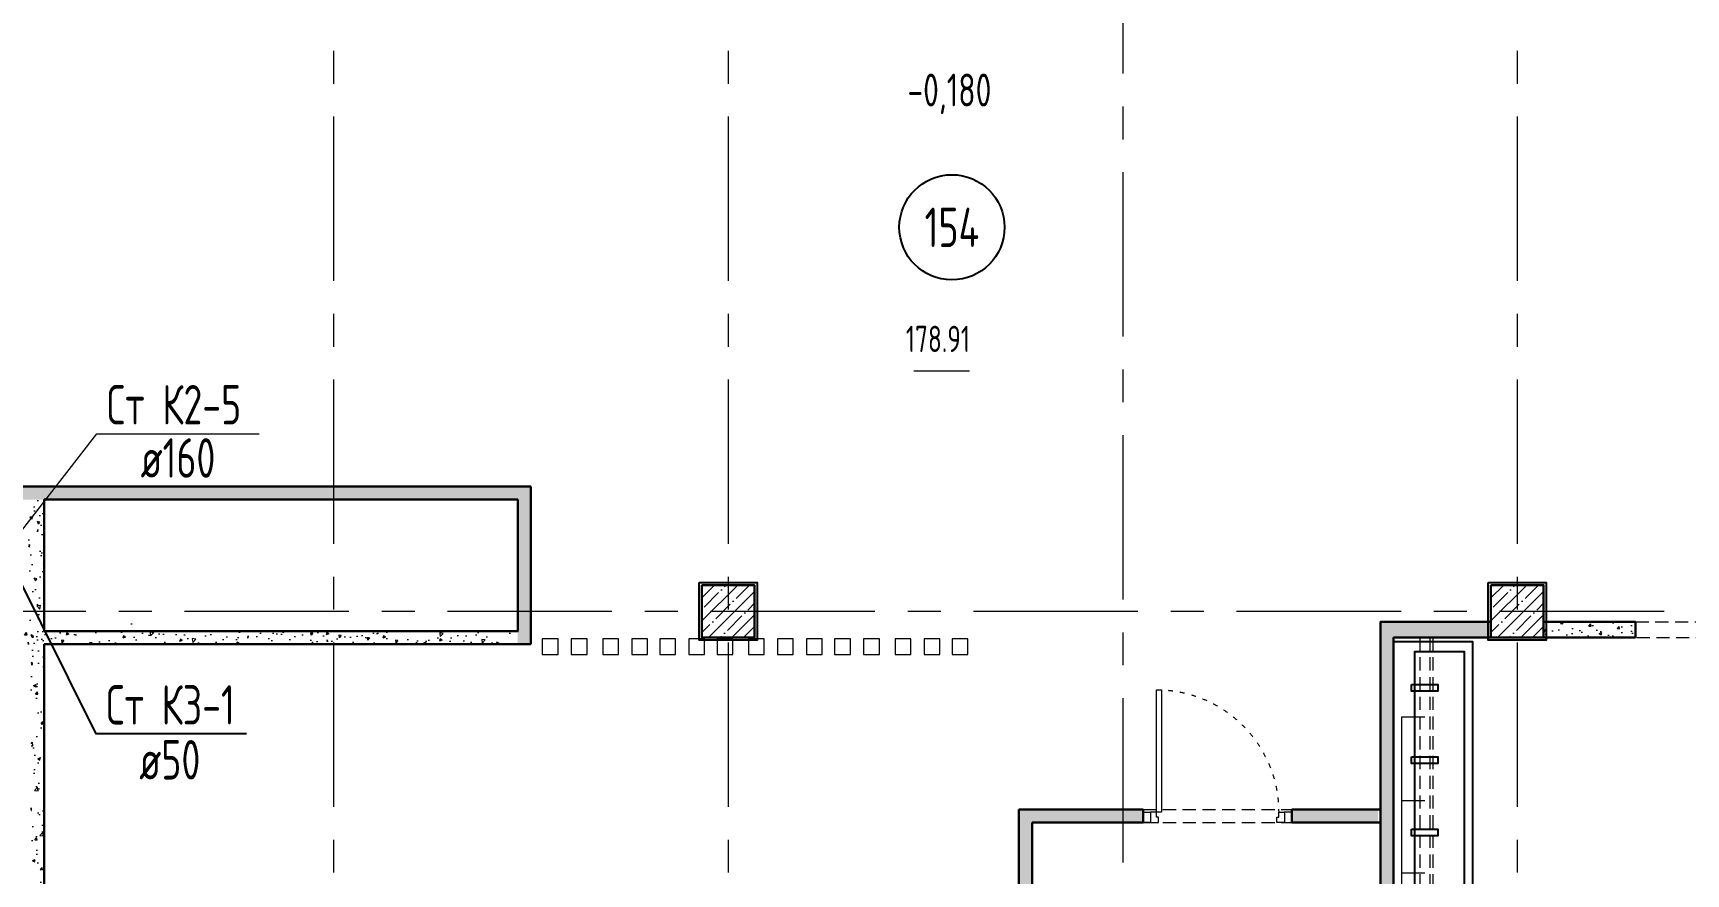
# Model space of a CAD drawing. Header units: millimetres. Extents: x -8689834 to 9419935, y -117443 to 166298.
# Drawn here: x -211520 to -198951, y 116603 to 122998 of the extents above; entities that cross this region are included whole.
import ezdxf
from ezdxf import colors
from ezdxf.entities.mleader import LeaderData, LeaderLine
from ezdxf.enums import TextEntityAlignment as Align
from ezdxf.math import Vec2, Vec3

# ---------------------------------------------------------------- set-up
doc = ezdxf.new("R2010")
doc.units = ezdxf.units.MM
doc.header["$MEASUREMENT"] = 0
for name, pattern in [('ACAD_ISO03W100', [30, 12, -18]), ('ADSK_Штриховая_ш2 п1', [3, 2, -1]), ('CENTER', [2, 1.25, -0.25, 0.25, -0.25])]:
    doc.linetypes.add(name, pattern=pattern)
doc.layers.get('0').update_dxf_attribs({"color": 250, "lineweight": 9})
for name, color, linetype, lineweight in [('АР_Двери', 175, 'Continuous', 18), ('АР_Колонны', 250, 'Continuous', 30), ('АР_Колонны Штрих', 250, 'Continuous', 5), ('АР_Маркер экспликации', 239, 'Continuous', 13), ('АР_Номер помещения', 1, 'Continuous', 25), ('АР_Оси', 195, 'Continuous', 9), ('АР_Отметки', 250, 'Continuous', 15), ('АР_Перегородки газоблок', 165, 'Continuous', 30), ('АР_Перегородки газоблок_Штрих', 165, 'Continuous', 5), ('АР_Подоконники', 163, 'Continuous', 9), ('АР_Помещения_площадь', 19, 'Continuous', 9), ('АР_Сущ Несущая стена', 216, 'Continuous', 30), ('АР_тонкая линия', 250, 'Continuous', 0), ('ВК_канализация', 32, 'Continuous', 15), ('ТХ_пищеблок', 30, 'Continuous', 20), ('Эвакуация', 7, 'Continuous', 9)]:
    doc.layers.add(name, color=color, linetype=linetype, lineweight=lineweight)
doc.layers.add('АР_Кровля дорожки', color=245, linetype='Continuous')
doc.layers.add('ТХ_сантехника', color=253, linetype='Continuous')
doc.styles.add('ISOCPEUR', font='isocpeur.ttf', dxfattribs={"width": 0.7})
doc.styles.get("Standard").update_dxf_attribs({"font": 'isocpeur.ttf', "width": 0.7})
pattern_1 = [(50, (0, 0), (215.17805, -18.82564), [22.5, -247.5]), (355, (0, 0), (-41.6254, 225.65764), [18, -198]), (100.45144, (17.93, -1.57), (173.55265, 206.832), [19.12206, -210.34263]), (46.1842, (0, 60), (320.1724, -49.65578), [33.75, -371.25]), (96.63564, (26.68, 55.86), (280.3986, 292.2356), [28.6831, -315.51413]), (351.18416, (0, 60), (280.3986, 292.2356), [27, -297]), (21, (30, 45), (179.07212, -120.78567), [22.5, -247.5]), (326, (30, 45), (72.9946, 217.54501), [18, -198]), (71.45144, (44.92, 34.93), (252.06671, 96.75935), [19.12206, -210.34263]), (37.5, (0, 0), (3.647957, 99.868156), [0, -195.6, 0, -201, 0, -198.75]), (7.5, (0, 0), (78.92086, 118.323514), [0, -114.6, 0, -191.1, 0, -75.75]), (327.5, (-66.9, 0), (160.14673, -6.766462), [0, -75, 0, -234, 0, -310.5]), (317.5, (-96.9, 0), (174.95585, 30.031495), [0, -97.5, 0, -155.4, 0, -220.5])]

# ---------------------------------------------------------------- blocks, each defined once
blk = doc.blocks.new('*U47')
at = {"layer": 'АР_Номер помещения', "color": 7}
blk.add_circle((-1643, -5356), 400, dxfattribs=at)
at = {"layer": 'АР_Помещения_площадь', "color": 7}
blk.add_line((-1510, -6451), (-1932, -6451), dxfattribs=at)
at = {"color": 7, "style": 'ISOCPEUR', "width": 0.7, "flags": 1}
blk.add_attdef('КАТЕГОРИЯ', (-499, -2092), '', height=250, dxfattribs=at)
at = {"layer": 'АР_Номер помещения', "color": 7, "style": 'ISOCPEUR', "width": 0.7}
blk.add_attdef('НОМЕР_ПОМЕЩЕНИЯ', text='', height=300, dxfattribs=at).set_placement((-1643, -5356), align=Align.MIDDLE_CENTER)
at = {"layer": 'АР_Помещения_площадь', "color": 7, "lineweight": 30, "width": 0.7, "flags": 104}
blk.add_attdef('ИМЯ_ПОМЕЩЕНИЯ', text='', height=100, dxfattribs=at).set_placement((158, 1217), align=Align.MIDDLE_CENTER)
at = {"layer": 'АР_Помещения_площадь', "color": 7, "style": 'ISOCPEUR', "width": 0.7}
blk.add_attdef('ПЛОЩАДЬ_ПОМЕЩЕНИЯ', text='', height=200, dxfattribs=at).set_placement((-1505, -6205), align=Align.MIDDLE_RIGHT)
blk = doc.blocks.new('раковина столовая 2')
for points in [[(970112, -22806), (970112, -17236), (969512, -17236), (969512, -22806)], [(969572, -22746), (969572, -17314), (969952, -17314), (969952, -22746)], [(969975, -17564), (969775, -17564), (969775, -17614), (969975, -17614)], [(969975, -18114), (969775, -18114), (969775, -18164), (969975, -18164)], [(969975, -18664), (969775, -18664), (969775, -18714), (969975, -18714)], [(969975, -19214), (969775, -19214), (969775, -19264), (969975, -19264)], [(969975, -19764), (969775, -19764), (969775, -19814), (969975, -19814)], [(969975, -20314), (969775, -20314), (969775, -20364), (969975, -20364)], [(969975, -20864), (969775, -20864), (969775, -20914), (969975, -20914)], [(969975, -21414), (969775, -21414), (969775, -21464), (969975, -21464)], [(969975, -21964), (969775, -21964), (969775, -22014), (969975, -22014)], [(969975, -22514), (969775, -22514), (969775, -22564), (969975, -22564)]]:
    blk.add_lwpolyline(points, close=True)
blk = doc.blocks.new('*U405')
blk.add_lwpolyline([(-100, 80), (-100, 1010), (-140, 1010), (-140, 80)], close=True)
for points in [[(-1130, 0), (-1130, 80), (-1075, 80), (-1075, 0), (-1130, 0)], [(-1075, 80), (-1075, 0), (-1015, 0), (-1015, 40), (-1030, 40), (-1030, 80), (-1075, 80)], [(-55, 80), (-55, 0), (-115, 0), (-115, 40), (-100, 40), (-100, 80), (-55, 80)], [(0, 0), (0, 80), (-55, 80), (-55, 0), (0, 0)]]:
    blk.add_lwpolyline(points)
at = {"linetype": 'ACAD_ISO03W100', "ltscale": 3}
blk.add_arc((-100, 80), 930, 90, 180, dxfattribs=at)
blk = doc.blocks.new('_DotSmall')
at = {"color": 0, "linetype": 'ByBlock', "const_width": 0.5}
blk.add_lwpolyline([(-0.0625, 0, 1), (0.0625, 0, 1)], format="xyb", close=True, dxfattribs=at)
blk = doc.blocks.new('Подложка')
at = {"layer": 'АР_Колонны Штрих', "ltscale": 100}
h = blk.add_hatch(dxfattribs=at)
h.set_pattern_fill('ANSI35', scale=500)
h.set_pattern_definition([(45, (-1163486.01, 158672.16), (-88.388348, 88.388348), []), (45, (-1163397.63, 158672.16), (-88.388348, 88.388348), [156.25, -31.25, 0, -31.25])])
h.paths.add_polyline_path([(-206033.92, 118800.68), (-206433.92, 118800.68), (-206433.92, 118400.68), (-206033.92, 118400.68)])
h = blk.add_hatch(dxfattribs=at)
h.set_pattern_fill('ANSI35', scale=500)
h.set_pattern_definition([(45, (-1157486.01, 158672.16), (-88.388348, 88.388348), []), (45, (-1157397.63, 158672.16), (-88.388348, 88.388348), [156.25, -31.25, 0, -31.25])])
h.paths.add_polyline_path([(-200033.92, 118800.68), (-200433.92, 118800.68), (-200433.92, 118400.68), (-200033.92, 118400.68)])
at = {"layer": 'АР_Перегородки газоблок_Штрих', "ltscale": 100}
h = blk.add_hatch(dxfattribs=at)
h.set_pattern_fill('AR-CONC', scale=30)
h.set_pattern_definition([(50, (2627.93, 6749.96), (215.17805, -18.82564), [22.5, -247.5]), (355, (2627.93, 6749.96), (-41.6254, 225.65764), [18, -198]), (100.45144, (2645.86, 6748.4), (173.55265, 206.832), [19.12206, -210.34263]), (46.1842, (2627.93, 6809.96), (320.1724, -49.65578), [33.75, -371.25]), (96.63564, (2654.6, 6805.82), (280.3986, 292.2356), [28.6831, -315.51413]), (351.18416, (2627.93, 6809.96), (280.3986, 292.2356), [27, -297]), (21, (2657.93, 6794.96), (179.07212, -120.78567), [22.5, -247.5]), (326, (2657.93, 6794.96), (72.9946, 217.54501), [18, -198]), (71.45144, (2672.85, 6784.9), (252.06671, 96.75935), [19.12206, -210.34263]), (37.5, (2627.93, 6749.96), (3.647957, 99.868156), [0, -195.6, 0, -201, 0, -198.75]), (7.5, (2627.93, 6749.96), (78.92086, 118.323514), [0, -114.6, 0, -191.1, 0, -75.75]), (327.5, (2561.03, 6749.96), (160.14673, -6.766462), [0, -75, 0, -234, 0, -310.5]), (317.5, (2531.03, 6749.96), (174.95585, 30.031495), [0, -97.5, 0, -155.4, 0, -220.5])])
h.paths.add_polyline_path([(-207733.92, 119550.64), (-214372.03, 119550.64), (-214372.03, 119450.64), (-207833.92, 119450.64), (-207833.92, 118350.68), (-207733.92, 118350.68)])
h = blk.add_hatch(dxfattribs=at)
h.set_pattern_fill('AR-CONC', scale=30, angle=90)
h.set_pattern_definition([(140, (-98754.67, 329792.49), (18.82564, 215.17805), [22.5, -247.5]), (85, (-98754.67, 329792.49), (-225.65764, -41.6254), [18, -198]), (190.45144, (-98753.1, 329810.42), (-206.832, 173.55265), [19.12206, -210.34263]), (136.1842, (-98814.67, 329792.5), (49.65578, 320.1724), [33.75, -371.25]), (186.63564, (-98810.53, 329819.17), (-292.2356, 280.3986), [28.6831, -315.51413]), (81.18416, (-98814.67, 329792.5), (-292.2356, 280.3986), [27, -297]), (111, (-98799.67, 329822.49), (120.78567, 179.07212), [22.5, -247.5]), (56, (-98799.67, 329822.49), (-217.54501, 72.9946), [18, -198]), (161.45144, (-98789.6, 329837.4), (-96.75935, 252.06671), [19.12206, -210.34263]), (127.5, (-98754.67, 329792.49), (-99.868156, 3.647957), [0, -195.6, 0, -201, 0, -198.75]), (97.5, (-98754.67, 329792.49), (-118.323514, 78.92086), [0, -114.6, 0, -191.1, 0, -75.75]), (57.5, (-98754.67, 329725.59), (6.766462, 160.14673), [0, -75, 0, -234, 0, -310.5]), (47.5, (-98754.67, 329695.59), (-30.031495, 174.95585), [0, -97.5, 0, -155.4, 0, -220.5])])
h.paths.add_polyline_path([(-211555.35, 119450.64), (-211555.35, 118345.89), (-211435.35, 118345.89), (-211435.35, 119330.64), (-211435.35, 119450.64)])
h = blk.add_hatch(dxfattribs=at)
h.set_pattern_fill('AR-CONC', scale=30)
h.set_pattern_definition([(50, (-1093.51, 5650), (215.17805, -18.82564), [22.5, -247.5]), (355, (-1093.5, 5650), (-41.6254, 225.65764), [18, -198]), (100.45144, (-1075.58, 5648.43), (173.55265, 206.832), [19.12206, -210.34263]), (46.1842, (-1093.5, 5710), (320.1724, -49.65578), [33.75, -371.25]), (96.63564, (-1066.83, 5705.86), (280.3986, 292.2356), [28.6831, -315.51413]), (351.18416, (-1093.5, 5710), (280.3986, 292.2356), [27, -297]), (21, (-1063.51, 5695), (179.07212, -120.78567), [22.5, -247.5]), (326, (-1063.5, 5695), (72.9946, 217.54501), [18, -198]), (71.45144, (-1048.59, 5684.93), (252.06671, 96.75935), [19.12206, -210.34263]), (37.5, (-1093.51, 5650), (3.647957, 99.868156), [0, -195.6, 0, -201, 0, -198.75]), (7.5, (-1093.51, 5650), (78.92086, 118.323514), [0, -114.6, 0, -191.1, 0, -75.75]), (327.5, (-1160.41, 5650), (160.14673, -6.766462), [0, -75, 0, -234, 0, -310.5]), (317.5, (-1190.41, 5650), (174.95585, 30.031495), [0, -97.5, 0, -155.4, 0, -220.5])])
h.paths.add_polyline_path([(-211435.35, 118450.68), (-214333.92, 118450.68), (-214333.92, 118350.68), (-211535.35, 118350.68), (-211535.35, 115923.78), (-211435.35, 115923.78)])
h = blk.add_hatch(dxfattribs=at)
h.set_pattern_fill('AR-CONC', scale=30, angle=180)
h.set_pattern_definition([(230, (-421777.2, 231151.36), (-215.17805, 18.82564), [22.5, -247.5]), (175, (-421777.2, 231151.36), (41.6254, -225.65764), [18, -198]), (280.45144, (-421795.13, 231152.93), (-173.55265, -206.832), [19.12206, -210.34263]), (226.1842, (-421777.2, 231091.36), (-320.1724, 49.65578), [33.75, -371.25]), (276.63564, (-421803.88, 231095.5), (-280.3986, -292.2356), [28.6831, -315.51413]), (171.18416, (-421777.2, 231091.36), (-280.3986, -292.2356), [27, -297]), (201, (-421807.2, 231106.36), (-179.07212, 120.78567), [22.5, -247.5]), (146, (-421807.2, 231106.36), (-72.9946, -217.54501), [18, -198]), (251.45144, (-421822.12, 231116.43), (-252.06671, -96.75935), [19.12206, -210.34263]), (217.5, (-421777.2, 231151.365), (-3.647957, -99.868156), [0, -195.6, 0, -201, 0, -198.75]), (187.5, (-421777.2, 231151.36), (-78.92086, -118.323514), [0, -114.6, 0, -191.1, 0, -75.75]), (147.5, (-421710.3, 231151.365), (-160.14673, 6.766462), [0, -75, 0, -234, 0, -310.5]), (137.5, (-421680.3, 231151.36), (-174.95585, -30.031495), [0, -97.5, 0, -155.4, 0, -220.5])])
h.paths.add_polyline_path([(-211435.35, 118350.68), (-207835.78, 118350.68), (-207835.78, 118450.68), (-211435.35, 118450.68)])
h = blk.add_hatch(dxfattribs=at)
h.set_pattern_fill('AR-CONC', scale=30)
h.set_pattern_definition(pattern_1)
h.paths.add_polyline_path([(-201173.79, 118370.89), (-201173.6, 118400.65), (-200433.92, 118400.68), (-200433.92, 118520.68), (-201273.39, 118520.65), (-201273.39, 115964.62), (-201273.32, 115964.62), (-201273.39, 115627.62), (-201273.39, 115600.68), (-201173.79, 115600.68)])
h.paths.add_polyline_path([(-201173.79, 115600.68), (-201273.39, 115600.11), (-201273.39, 115007.17), (-201273.39, 112600.68), (-201173.39, 112600.68), (-201173.39, 112680.68), (-200433.92, 112680.68), (-200433.92, 112800.68), (-200573.79, 112800.68), (-200573.79, 112800.68), (-201173.79, 112800.68)])
h.paths.add_polyline_path([(-200433.92, 112520.65), (-201173.39, 112520.65), (-201173.39, 112600.68), (-201273.39, 112600.68), (-201273.39, 110702.54), (-201173.39, 110702.54), (-201173.39, 112400.65), (-200433.92, 112400.65), (-200433.92, 112400.65)])
h = blk.add_hatch(dxfattribs=at)
h.set_pattern_fill('AR-CONC', scale=30)
h.set_pattern_definition(pattern_1)
h.paths.add_polyline_path([(-199333.88, 118520.68), (-200033.92, 118520.69), (-200033.92, 118400.68), (-199333.88, 118400.68)])
h = blk.add_hatch(dxfattribs=at)
h.set_pattern_fill('AR-CONC', scale=30)
h.set_pattern_definition([(50, (0.09, 1576.72), (215.17805, -18.82564), [22.5, -247.5]), (355, (0.09, 1576.72), (-41.6254, 225.65764), [18, -198]), (100.45144, (18.02, 1575.15), (173.55265, 206.832), [19.12206, -210.34263]), (46.1842, (0.09, 1636.72), (320.1724, -49.65578), [33.75, -371.25]), (96.63564, (26.77, 1632.6), (280.3986, 292.2356), [28.6831, -315.51413]), (351.18416, (0.09, 1636.72), (280.3986, 292.2356), [27, -297]), (21, (30.1, 1621.72), (179.07212, -120.78567), [22.5, -247.5]), (326, (30.1, 1621.72), (72.9946, 217.54501), [18, -198]), (71.45144, (45.02, 1611.66), (252.06671, 96.75935), [19.12206, -210.34263]), (37.5, (0.09, 1576.72), (3.647957, 99.868156), [0, -195.6, 0, -201, 0, -198.75]), (7.5, (0.09, 1576.72), (78.92086, 118.323514), [0, -114.6, 0, -191.1, 0, -75.75]), (327.5, (-66.81, 1576.72), (160.14673, -6.766462), [0, -75, 0, -234, 0, -310.5]), (317.5, (-96.8, 1576.72), (174.95585, 30.031495), [0, -97.5, 0, -155.4, 0, -220.5])])
h.paths.add_polyline_path([(-201293.3, 117094.41), (-201947.84, 117094.33), (-201947.83, 116994.26), (-201293.3, 116994.37)])
h.paths.add_polyline_path([(-203077.84, 117094.3), (-204022.73, 117094.26), (-204022.73, 114793.78), (-205930.85, 114793.78), (-205930.85, 114693.78), (-204022.73, 114693.78), (-204022.73, 112500.39), (-206033.9, 112500.68), (-206033.92, 112400.68), (-203922.64, 112400.38), (-203922.73, 114817.84), (-203300.28, 114817.84), (-203300.28, 114917.85), (-203922.64, 114917.84), (-203922.64, 116994.26), (-203077.83, 116994.3)])
at = {"color": 7, "ltscale": 100}
for points in [[(-206453.92, 118820.68), (-206013.92, 118820.68), (-206013.92, 118380.68), (-206453.92, 118380.68)], [(-200453.92, 118820.68), (-200013.92, 118820.68), (-200013.92, 118380.68), (-200453.92, 118380.68)]]:
    blk.add_lwpolyline(points, close=True, dxfattribs=at)
at = {"layer": 'АР_Колонны', "color": 7, "ltscale": 100}
for points in [[(-206433.92, 118800.68), (-206033.92, 118800.68), (-206033.92, 118400.68), (-206433.92, 118400.68)], [(-200433.92, 118800.68), (-200033.92, 118800.68), (-200033.92, 118400.68), (-200433.92, 118400.68)]]:
    blk.add_lwpolyline(points, close=True, dxfattribs=at)
at = {"layer": 'АР_Оси', "color": 7, "linetype": 'CENTER', "ltscale": 1000}
for p, q in [((-203233.82, 135939.87), (-203233.82, 80207.53)), ((-209233.92, 134363.15), (-209233.92, 78630.8)), ((-206233.92, 134363.15), (-206233.92, 78630.8)), ((-200233.92, 134363.15), (-200233.92, 78630.8)), ((-224367.61, 118600.68), (-141189.21, 118600.68))]:
    blk.add_line(p, q, dxfattribs=at)
at = {"layer": 'АР_Перегородки газоблок', "color": 7, "ltscale": 100}
for p, q in [((-207733.92, 119550.64), (-214372.03, 119550.64)), ((-207733.92, 119550.64), (-207733.92, 118350.68)), ((-211435.35, 119450.64), (-207833.92, 119450.64)), ((-211435.35, 118450.68), (-211435.35, 119450.64)), ((-207833.92, 119450.64), (-207833.92, 118450.68)), ((-211435.35, 119153.83), (-211435.35, 118450.68)), ((-207831.94, 118450.68), (-211435.35, 118450.68)), ((-211435.35, 118350.68), (-211435.35, 115923.78)), ((-207733.92, 118350.68), (-211435.35, 118350.68)), ((-203077.84, 117094.3), (-204022.73, 117094.26)), ((-204022.73, 117094.26), (-204022.73, 114793.78)), ((-203077.83, 117094.3), (-203077.83, 116994.24)), ((-201273.3, 117094.37), (-201947.83, 117094.37)), ((-201947.83, 116994.23), (-201947.83, 117094.37)), ((-203077.83, 116994.3), (-203922.73, 116994.26)), ((-201273.3, 116994.37), (-201947.83, 116994.37))]:
    blk.add_line(p, q, dxfattribs=at)
for points in [[(-201273.39, 115007.17), (-201273.39, 118520.65), (-200433.92, 118520.68)], [(-200433.92, 118400.68), (-201173.6, 118400.65)], [(-201173.6, 112800.68), (-201173.6, 118400.65)], [(-200033.92, 118520.66), (-199333.88, 118520.68)], [(-199333.88, 118400.68), (-200033.92, 118400.68)], [(-199333.88, 118520.68), (-199333.88, 118400.68)]]:
    blk.add_lwpolyline(points, dxfattribs=at)
at = {"layer": 'АР_Перегородки газоблок', "color": 7, "ltscale": 100, "elevation": 0}
blk.add_lwpolyline([(-203922.73, 116994.26), (-203922.73, 114917.84), (-203300.28, 114917.84), (-203300.28, 114817.84)], dxfattribs=at)
at = {"layer": 'АР_Подоконники', "color": 7, "ltscale": 100}
blk.add_arc((-206026.25, 118393.01), 8235.69, 95.266139, 171.919605, dxfattribs=at)
at = {"layer": 'АР_Сущ Несущая стена', "color": 7, "lineweight": 18, "ltscale": 100}
for centre, radius, start, end in [((-206027.07, 118394.78), 9148.86, 94.872341, 175.197822), ((-206026.25, 118393.01), 8425.69, 94.876524, 174.796781)]:
    blk.add_arc(centre, radius, start, end, dxfattribs=at)
at = {"layer": 'АР_тонкая линия', "color": 7, "linetype": 'ADSK_Штриховая_ш2 п1', "ltscale": 50}
for p, q in [((-199333.88, 118520.68), (-197650.88, 118520.68)), ((-199325.38, 118400.68), (-197585.46, 118400.47)), ((-203077.92, 117094.3), (-201947.89, 117094.05)), ((-203077.83, 116994.3), (-201947.83, 116993.82))]:
    blk.add_line(p, q, dxfattribs=at)
for points in [[(-200974.39, 118400.66), (-200974.22, 112800.68)], [(-200899.39, 118400.66), (-200899.22, 112800.68)], [(-200874.39, 118400.66), (-200874.22, 112800.68)]]:
    blk.add_lwpolyline(points, dxfattribs=at)
at = {"layer": 'ТХ_пищеблок', "color": 7}
for p, q in [((-207527.66, 118390.92), (-207647.31, 118390.92)), ((-207647.31, 118390.92), (-207647.31, 118271.27)), ((-207527.66, 118271.27), (-207527.66, 118390.92)), ((-207307.25, 118390.92), (-207426.9, 118390.92)), ((-207426.9, 118390.92), (-207426.9, 118271.27)), ((-207307.25, 118271.27), (-207307.25, 118390.92)), ((-207067.95, 118390.92), (-207187.6, 118390.92)), ((-207187.6, 118390.92), (-207187.6, 118271.27)), ((-207067.95, 118271.27), (-207067.95, 118390.92)), ((-206847.55, 118390.92), (-206967.2, 118390.92)), ((-206967.2, 118390.92), (-206967.2, 118271.27)), ((-206847.55, 118271.27), (-206847.55, 118390.92)), ((-206633.44, 118390.92), (-206753.09, 118390.92)), ((-206753.09, 118390.92), (-206753.09, 118271.27)), ((-206633.44, 118271.27), (-206633.44, 118390.92)), ((-206413.03, 118390.92), (-206532.68, 118390.92)), ((-206532.68, 118390.92), (-206532.68, 118271.27)), ((-206413.03, 118271.27), (-206413.03, 118390.92)), ((-206198.92, 118390.92), (-206318.57, 118390.92)), ((-206318.57, 118390.92), (-206318.57, 118271.27)), ((-206198.92, 118271.27), (-206198.92, 118390.92)), ((-205959.62, 118391.36), (-206079.27, 118391.36)), ((-206079.27, 118391.36), (-206079.27, 118271.71)), ((-205959.62, 118271.71), (-205959.62, 118391.36)), ((-205739.22, 118390.92), (-205858.87, 118390.92)), ((-205858.87, 118390.92), (-205858.87, 118271.27)), ((-205739.22, 118271.27), (-205739.22, 118390.92)), ((-205518.81, 118390.92), (-205638.46, 118390.92)), ((-205638.46, 118390.92), (-205638.46, 118271.27)), ((-205518.81, 118271.27), (-205518.81, 118390.92)), ((-205304.7, 118390.92), (-205424.35, 118390.92)), ((-205424.35, 118390.92), (-205424.35, 118271.27)), ((-205304.7, 118271.27), (-205304.7, 118390.92)), ((-205084.29, 118391.36), (-205203.94, 118391.36)), ((-205203.94, 118391.36), (-205203.94, 118271.71)), ((-205084.29, 118271.71), (-205084.29, 118391.36)), ((-204844.99, 118391.36), (-204964.64, 118391.36)), ((-204964.64, 118391.36), (-204964.64, 118271.71)), ((-204844.99, 118271.71), (-204844.99, 118391.36)), ((-204624.59, 118391.36), (-204744.24, 118391.36)), ((-204744.24, 118391.36), (-204744.24, 118271.71)), ((-204624.59, 118271.71), (-204624.59, 118391.36)), ((-204410.48, 118390.92), (-204530.13, 118390.92)), ((-204530.13, 118390.92), (-204530.13, 118271.27)), ((-204410.48, 118271.27), (-204410.48, 118390.92)), ((-207647.31, 118271.27), (-207527.66, 118271.27)), ((-207426.9, 118271.27), (-207307.25, 118271.27)), ((-207187.6, 118271.27), (-207067.95, 118271.27)), ((-206967.2, 118271.27), (-206847.55, 118271.27)), ((-206753.09, 118271.27), (-206633.44, 118271.27)), ((-206532.68, 118271.27), (-206413.03, 118271.27)), ((-206318.57, 118271.27), (-206198.92, 118271.27)), ((-206079.27, 118271.71), (-205959.62, 118271.71)), ((-205858.87, 118271.27), (-205739.22, 118271.27)), ((-205638.46, 118271.27), (-205518.81, 118271.27)), ((-205424.35, 118271.27), (-205304.7, 118271.27)), ((-205203.94, 118271.71), (-205084.29, 118271.71)), ((-204964.64, 118271.71), (-204844.99, 118271.71)), ((-204744.24, 118271.71), (-204624.59, 118271.71)), ((-204530.13, 118271.27), (-204410.48, 118271.27))]:
    blk.add_line(p, q, dxfattribs=at)
at = {"layer": 'Эвакуация', "color": 7}
blk.add_line((-210770.75, 118508.48), (-210770.75, 118500.78), dxfattribs=at)
at = {"layer": 'Эвакуация', "color": 7, "lineweight": 18}
blk.add_line((-210770.75, 118500.78), (-210770.75, 118508.48), dxfattribs=at)
at = {"layer": 'АР_Двери', "color": 7, "xscale": -1}
blk.add_blockref('*U405', (-203077.83, 116994.24), dxfattribs=at)
at = {"layer": 'АР_Маркер экспликации', "color": 7}
ref = blk.add_blockref('*U47', (-202889.52, 126877.05), dxfattribs=at)
ref.add_attrib('НОМЕР_ПОМЕЩЕНИЯ', '154', dxfattribs={"layer": 'АР_Номер помещения', "color": 7, "height": 300, "style": 'ISOCPEUR', "width": 0.7}).set_placement((-204532.12, 121520.85), align=Align.MIDDLE_CENTER)
ref.add_attrib('ПЛОЩАДЬ_ПОМЕЩЕНИЯ', '178.91', dxfattribs={"layer": 'АР_Помещения_площадь', "color": 7, "height": 200, "style": 'ISOCPEUR', "width": 0.7}).set_placement((-204394.64, 120672.09), align=Align.MIDDLE_RIGHT)
at = {"layer": 'ТХ_сантехника', "color": 7, "xscale": -1}
blk.add_blockref('раковина столовая 2', (768938.15, 135606.77), dxfattribs=at)
at = {"layer": 'АР_Отметки', "color": 7}
ml = blk.add_multileader_mtext('Standard', dxfattribs=at)
ml.set_content('-0,180', color=7, style='ISOCPEUR')
ml.set_leader_properties(color=256, linetype='Continuous', lineweight=-1)
ml.set_arrow_properties(name='DOTSMALL')
ml.build(insert=Vec2(0, 0))
ml.multileader.update_dxf_attribs({"has_text_frame": 1, "text_left_attachment_type": 4, "text_right_attachment_type": 4, "dogleg_length": 100, "arrow_head_size": 180})
ctx = ml.context
ctx.base_point, ctx.char_height, ctx.arrow_head_size, ctx.landing_gap_size, ctx.plane_origin = Vec3(-204920.73, 122356.47), 250, 180, 50, Vec3(-207081.94, 121407.72)
ctx.left_attachment, ctx.right_attachment = 4, 4
notes = []
notes.append((ctx, [(0, (0, 0, 0), (0, 0), (1, 0), 1, [])]))
ctx.mtext.insert, ctx.mtext.width, ctx.mtext.line_spacing_style, ctx.mtext.flow_direction = Vec3(-204870.73, 122689.8), 852.697, 2, 5
ml = blk.add_multileader_mtext('Standard', dxfattribs=at)
ml.set_content('{\\W0.8;-2,730}', color=7, style='ISOCPEUR')
ml.set_leader_properties(color=256, linetype='Continuous', lineweight=-1)
ml.set_arrow_properties(name='DOTSMALL')
ml.build(insert=Vec2(0, 0))
ml.multileader.update_dxf_attribs({"has_text_frame": 1, "text_left_attachment_type": 4, "text_right_attachment_type": 4, "dogleg_length": 100, "arrow_head_size": 180})
ctx = ml.context
ctx.base_point, ctx.char_height, ctx.arrow_head_size, ctx.landing_gap_size, ctx.plane_origin = Vec3(-314791.32, 121809.02, 0), 250, 180, 50, Vec3(-319449.83, 117956.71, 0)
ctx.left_attachment, ctx.right_attachment = 4, 4
notes.append((ctx, [(0, (0, 0, 0), (0, 0), (1, 0), 1, [])]))
ctx.mtext.insert, ctx.mtext.width, ctx.mtext.defined_height, ctx.mtext.line_spacing_style, ctx.mtext.flow_direction = Vec3(-314741.32, 122142.35, 0), 769.989, 343.89, 2, 5
ml = blk.add_multileader_mtext('Standard', dxfattribs=at)
ml.set_content('{\\W0.8;-2,430}', color=7, style='ISOCPEUR')
ml.set_leader_properties(color=256, linetype='Continuous', lineweight=-1)
ml.set_arrow_properties(name='DOTSMALL')
ml.build(insert=Vec2(0, 0))
ml.multileader.update_dxf_attribs({"has_text_frame": 1, "text_left_attachment_type": 4, "text_right_attachment_type": 4, "dogleg_length": 100, "arrow_head_size": 180})
ctx = ml.context
ctx.base_point, ctx.char_height, ctx.arrow_head_size, ctx.landing_gap_size, ctx.plane_origin = Vec3(-301002.25, 120038.58), 250, 180, 50, Vec3(-299949.55, 118383.41)
ctx.left_attachment, ctx.right_attachment = 4, 4
notes.append((ctx, [(0, (0, 0, 0), (0, 0), (1, 0), 1, [])]))
ctx.mtext.insert, ctx.mtext.width, ctx.mtext.line_spacing_style, ctx.mtext.flow_direction = Vec3(-300952.25, 120371.92), 852.697, 2, 5
ml = blk.add_multileader_mtext('Standard', dxfattribs=at)
ml.set_content('{\\W0.8;-2,430}', color=7, style='ISOCPEUR')
ml.set_leader_properties(color=256, linetype='Continuous', lineweight=-1)
ml.set_arrow_properties(name='DOTSMALL')
ml.build(insert=Vec2(0, 0))
ml.multileader.update_dxf_attribs({"has_text_frame": 1, "text_left_attachment_type": 4, "text_right_attachment_type": 4, "dogleg_length": 100, "arrow_head_size": 180})
ctx = ml.context
ctx.base_point, ctx.char_height, ctx.arrow_head_size, ctx.landing_gap_size, ctx.plane_origin = Vec3(-336711.89, 117132.66), 250, 180, 50, Vec3(-335659.19, 115477.48)
ctx.left_attachment, ctx.right_attachment = 4, 4
notes.append((ctx, [(0, (0, 0, 0), (0, 0), (1, 0), 1, [])]))
ctx.mtext.insert, ctx.mtext.width, ctx.mtext.line_spacing_style, ctx.mtext.flow_direction = Vec3(-336661.89, 117465.99), 852.697, 2, 5
for ctx, leaders in notes:
    for number, flags, end, landing, length, lines in leaders:
        leader = LeaderData()
        leader.index, (leader.has_last_leader_line, leader.has_dogleg_vector, leader.attachment_direction) = number, flags
        leader.last_leader_point, leader.dogleg_vector, leader.dogleg_length = Vec3(end), Vec3(landing), length
        for number, points, colour, breaks in lines:
            line = LeaderLine()
            line.index, line.vertices, line.color, line.breaks = number, Vec3.list(points), colors.encode_raw_color(colour), breaks
            leader.lines.append(line)
        ctx.leaders.append(leader)

msp = doc.modelspace()

# ---------------------------------------------------------------- block references
at = {"layer": 'АР_Кровля дорожки', "color": 7}
msp.add_blockref('Подложка', (0, 0), dxfattribs=at)

# ---------------------------------------------------------------- next in the draw order: linework, layer by layer
at = {"layer": 'АР_Кровля дорожки', "color": 7, "ltscale": 500}
msp.add_lwpolyline([(-209895.8, 117668), (-211040.6, 117668), (-211668.2, 118932.5)], dxfattribs=at)
at = {"layer": 'ВК_канализация', "color": 7, "lineweight": 13, "ltscale": 500}
msp.add_lwpolyline([(-211640.2, 119168.7), (-211035.1, 119950.6), (-209801.1, 119950.6)], dxfattribs=at)
at = {"layer": 'ВК_канализация', "color": 244, "lineweight": 13, "ltscale": 500, "true_color": 0x991b1e}
for points in [[(-201036.3, 112591), (-201110.7, 112591), (-201110.7, 117798.3), (-200935.4, 117798.3)], [(-200937.1, 117159.1), (-201110.7, 117159.1)], [(-200937.1, 116609.1), (-201110.7, 116609.1)]]:
    msp.add_lwpolyline(points, dxfattribs=at)

# ---------------------------------------------------------------- next in the draw order: texts
at = {"layer": 'ВК_канализация', "color": 18, "ltscale": 100, "true_color": 0x000000, "char_height": 300, "attachment_point": 4, "style": 'ISOCPEUR'}
for s, insert, width in [('Ст К2-5', (-210958.5, 120171.4), 5891.51), ('\\pxi-1,l1,t1,5;ø160', (-210702.5, 119766.7), 7500), ('Ст К3-1', (-210964, 117888.8), 5891.51), ('\\pxi-1,l1,t1,5;ø50', (-210712.2, 117471.5), 7500)]:
    msp.add_mtext(s, dxfattribs=dict(at, insert=insert, width=width))

doc.saveas('drawing.dxf')
